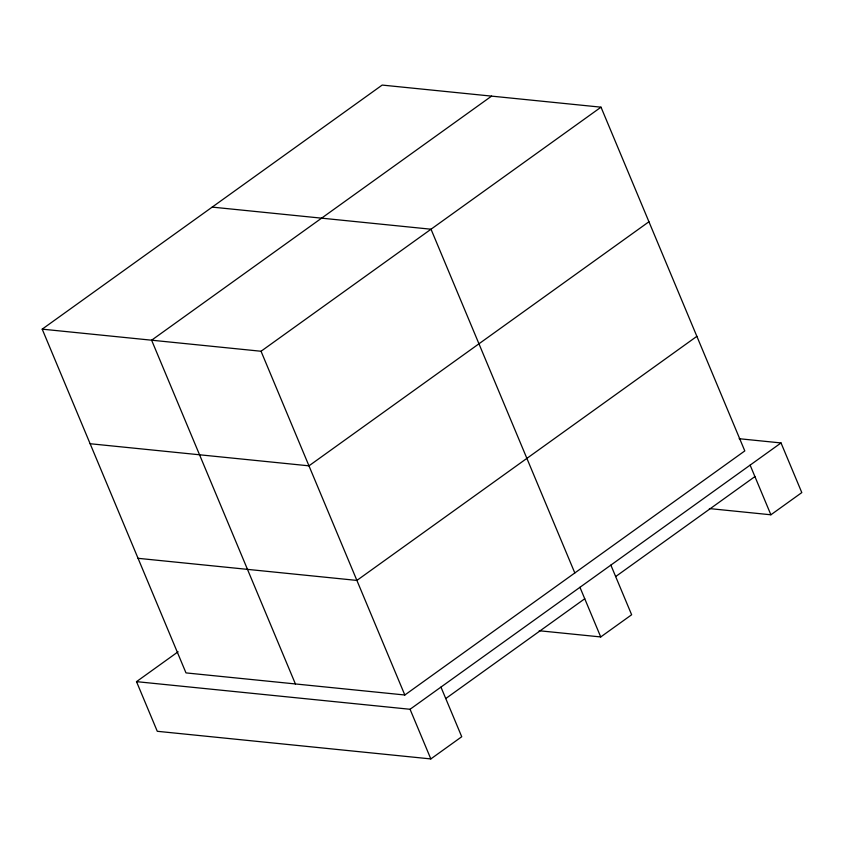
<?xml version="1.0" encoding="UTF-8"?>
<svg xmlns="http://www.w3.org/2000/svg" width="844" height="844" viewBox="0 0 844 844"><rect width="100%" height="100%" fill="white"/><g stroke="black" fill="none" stroke-linecap="round" stroke-linejoin="round"><path stroke-width="1.27" d="M42.2 329.149L382.174 85.075L601.012 107.177L744.798 450.918L404.825 695.002L185.986 672.9L42.2 329.149L261.039 351.252L601.012 107.177M491.588 96.121L151.614 340.206L295.411 683.946M648.941 221.761L308.967 465.835L90.129 443.733M440.958 687.09L461.731 736.738L430.83 758.925L157.279 731.294L136.506 681.646L178.105 651.779M696.87 336.334L356.896 580.419L138.057 558.317M136.506 681.646L410.057 709.276L781.027 442.942L801.8 492.59L770.889 514.787L709.382 508.573M445.759 698.547L584.755 598.755M615.656 576.568L754.916 476.586M539.211 630.742L600.728 636.946L631.639 614.759L610.866 565.111M212.192 207.107L431.02 229.22L574.817 572.96M739.144 438.711L781.027 442.942M750.126 465.128L770.889 514.787M579.955 587.297L600.728 636.946M261.039 351.252L404.825 695.002M410.057 709.276L430.83 758.925"/></g></svg>
